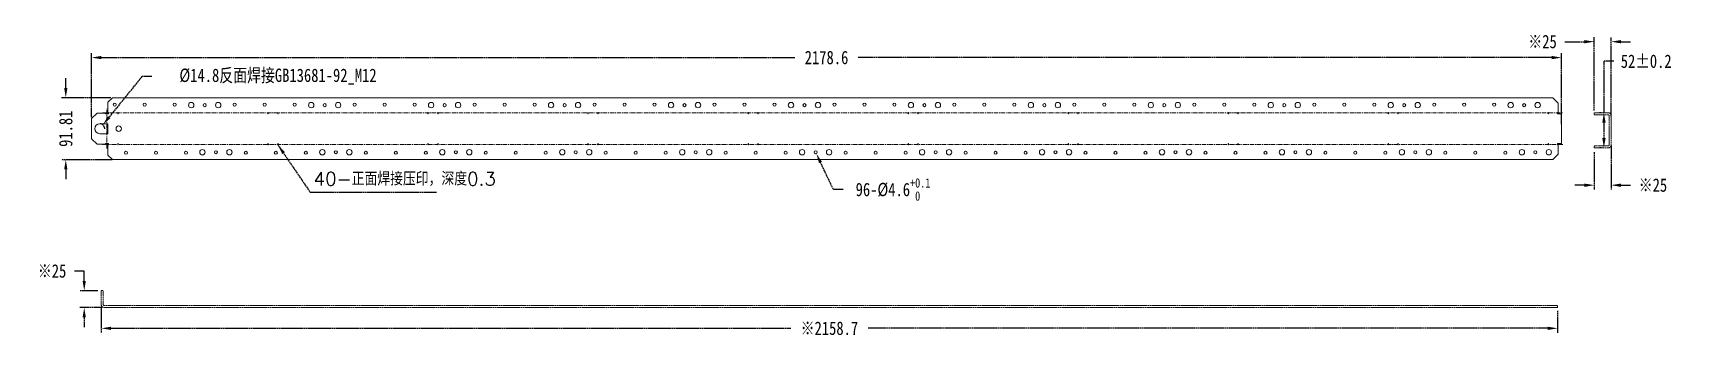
# Model space of a CAD drawing. Header units: millimetres. Extents: x 11374 to 14334, y 4679 to 8294.
# Drawn here: x 11895 to 14334, y 4679 to 5130 of the extents above.
import ezdxf

# ---------------------------------------------------------------- set-up
doc = ezdxf.new("R2010")
doc.units = ezdxf.units.MM
doc.header["$LTSCALE"] = 0.2
doc.header["$PDMODE"] = 3
doc.header["$PDSIZE"] = 0.12
doc.linetypes.add('ACAD_ISO02W100', pattern=[15, 12, -3])
doc.linetypes.add('CENTER', pattern=[50.8, 31.75, -6.35, 6.35, -6.35])
doc.layers.get('Defpoints').update_dxf_attribs({"linetype": 'CONTINUOUS'})
doc.layers.add('BEND', color=3, linetype='ACAD_ISO02W100', lineweight=18)
doc.layers.add('DIM', color=3, linetype='CONTINUOUS', lineweight=18)
doc.styles.add('style1', font='romans.shx', dxfattribs={"bigfont": 'hzdx.shx'})
doc.styles.add('TEXTSTYLE_0', font='txt', dxfattribs={"width": 0.8})
doc.dimstyles.get("Standard").update_dxf_attribs({"dimscale": 6.6, "dimtxt": 3, "dimasz": 2.2, "dimexe": 1, "dimexo": 1, "dimgap": 1.5, "dimtad": 0, "dimtoh": 1, "dimdsep": 46, "dimtxsty": 'style1', "dimcen": 0, "dimadec": 0, "dimazin": 0, "dimtp": 0.01, "dimtm": 0.01, "dimtfac": 1, "dimtofl": 0, "dimtmove": 0, "dimatfit": 3, "dimfxl": 1, "dimtfillclr": 256, "dimtolj": 1, "dimtzin": 0, "dimarcsym": 0})

# ---------------------------------------------------------------- blocks, each defined once
blk = doc.blocks.new('*D14')
at = {"layer": 'BEND', "color": 0, "lineweight": -2, "transparency": 16777216}
for p, q in [((14238.3, 5087.5), (14223.7, 5087.5)), ((14223.7, 5087.5), (14223.7, 5011.2)), ((14219.8, 5011.2), (14217.1, 5011.2)), ((14223.7, 4996.7), (14223.7, 4973.7)), ((14219.8, 4959.2), (14217.1, 4959.2))]:
    blk.add_line(p, q, dxfattribs=at)
at = {"layer": 'BEND', "color": 0, "transparency": 16777216}
for points in [[(14226.2, 4996.7), (14221.3, 4996.7), (14223.7, 5011.2)], [(14221.3, 4973.7), (14226.2, 4973.7), (14223.7, 4959.2)]]:
    blk.add_solid(points, dxfattribs=at)
at = {"layer": 'Defpoints', "color": 0, "transparency": 16777216}
for p in [(14226.4, 5011.2), (14223.7, 4959.2), (14226.4, 4959.2)]:
    blk.add_point(p, dxfattribs=at)
at = {"layer": 'BEND', "color": 0, "transparency": 16777216, "insert": (14286.4, 5087.5), "char_height": 19.8, "attachment_point": 5, "style": 'TEXTSTYLE_0'}
blk.add_mtext('52%%P0.2', dxfattribs=at)
blk = doc.blocks.new('*D15')
at = {"layer": 'BEND', "color": 0, "lineweight": -2, "transparency": 16777216}
for p, q in [((14209.4, 5014.8), (14209.4, 5123.2)), ((14234.4, 5006.2), (14234.4, 5123.2)), ((14165.8, 5116.6), (14180.3, 5116.6)), ((14180.3, 5116.6), (14194.9, 5116.6)), ((14248.9, 5116.6), (14263.4, 5116.6))]:
    blk.add_line(p, q, dxfattribs=at)
at = {"layer": 'BEND', "color": 0, "transparency": 16777216}
for points in [[(14194.9, 5114.2), (14194.9, 5119), (14209.4, 5116.6)], [(14248.9, 5119), (14248.9, 5114.2), (14234.4, 5116.6)]]:
    blk.add_solid(points, dxfattribs=at)
at = {"layer": 'Defpoints', "color": 0, "transparency": 16777216}
for p in [(14234.4, 5116.6), (14209.4, 5008.2), (14234.4, 4999.6)]:
    blk.add_point(p, dxfattribs=at)
at = {"layer": 'BEND', "color": 0, "transparency": 16777216, "insert": (14132.8, 5116.6), "char_height": 19.8, "attachment_point": 5, "style": 'TEXTSTYLE_0'}
blk.add_mtext('\\A1;※25', dxfattribs=at)
blk = doc.blocks.new('*D16')
at = {"layer": 'BEND', "color": 0, "lineweight": -2, "transparency": 16777216}
for p, q in [((14209.4, 4952.6), (14209.4, 4897.3)), ((14234.4, 4962.2), (14234.4, 4897.3)), ((14194.9, 4903.9), (14180.3, 4903.9)), ((14248.9, 4903.9), (14263.4, 4903.9))]:
    blk.add_line(p, q, dxfattribs=at)
at = {"layer": 'BEND', "color": 0, "transparency": 16777216}
for points in [[(14194.9, 4901.4), (14194.9, 4906.3), (14209.4, 4903.9)], [(14248.9, 4906.3), (14248.9, 4901.4), (14234.4, 4903.9)]]:
    blk.add_solid(points, dxfattribs=at)
at = {"layer": 'Defpoints', "color": 0, "transparency": 16777216}
for p in [(14209.4, 4959.2), (14234.4, 4968.8), (14234.4, 4903.9)]:
    blk.add_point(p, dxfattribs=at)
at = {"layer": 'BEND', "color": 0, "transparency": 16777216, "insert": (14296.4, 4903.9), "char_height": 19.8, "attachment_point": 5, "style": 'TEXTSTYLE_0'}
blk.add_mtext('\\A1;※25', dxfattribs=at)
blk = doc.blocks.new('*D17')
at = {"layer": 'BEND', "color": 0, "lineweight": -2, "transparency": 16777216}
for p, q in [((11996.4, 4723.7), (11996.4, 4685.1)), ((14155.1, 4717.4), (14155.1, 4685.1)), ((12010.9, 4691.7), (13018.9, 4691.7)), ((14140.5, 4691.7), (13132.5, 4691.7))]:
    blk.add_line(p, q, dxfattribs=at)
at = {"layer": 'BEND', "color": 0, "transparency": 16777216}
for points in [[(12010.9, 4694.1), (12010.9, 4689.3), (11996.4, 4691.7)], [(14140.5, 4689.3), (14140.5, 4694.1), (14155.1, 4691.7)]]:
    blk.add_solid(points, dxfattribs=at)
at = {"layer": 'Defpoints', "color": 0, "transparency": 16777216}
for p in [(11996.4, 4730.3), (14155.1, 4724), (11996.4, 4691.7)]:
    blk.add_point(p, dxfattribs=at)
at = {"layer": 'BEND', "color": 0, "transparency": 16777216, "insert": (13075.7, 4691.7), "char_height": 19.8, "attachment_point": 5, "style": 'TEXTSTYLE_0'}
blk.add_mtext('\\A1;※2158.7', dxfattribs=at)
blk = doc.blocks.new('*D18')
at = {"layer": 'BEND', "color": 0, "lineweight": -2, "transparency": 16777216}
for p, q in [((11971.1, 4776.6), (11956.6, 4776.6)), ((11971.1, 4762.1), (11971.1, 4776.6)), ((11991.3, 4747.5), (11964.5, 4747.5)), ((11997.1, 4722.5), (11964.5, 4722.5)), ((11971.1, 4708), (11971.1, 4693.5))]:
    blk.add_line(p, q, dxfattribs=at)
at = {"layer": 'BEND', "color": 0, "transparency": 16777216}
for points in [[(11968.7, 4762.1), (11973.5, 4762.1), (11971.1, 4747.5)], [(11973.5, 4708), (11968.7, 4708), (11971.1, 4722.5)]]:
    blk.add_solid(points, dxfattribs=at)
at = {"layer": 'Defpoints', "color": 0, "transparency": 16777216}
for p in [(11971.1, 4747.5), (11997.9, 4747.5), (12003.7, 4722.5)]:
    blk.add_point(p, dxfattribs=at)
at = {"layer": 'BEND', "color": 0, "transparency": 16777216, "insert": (11923.5, 4776.6), "char_height": 19.8, "attachment_point": 5, "style": 'TEXTSTYLE_0'}
blk.add_mtext('\\A1;※25', dxfattribs=at)
blk = doc.blocks.new('*D19')
at = {"layer": 'BEND', "color": 0, "lineweight": -2, "transparency": 16777216}
for p, q in [((11982.1, 5004.8), (11982.1, 5099.6)), ((14160.7, 4994.2), (14160.7, 5099.6)), ((11996.7, 5093), (13024.6, 5093)), ((14146.2, 5093), (13118.3, 5093))]:
    blk.add_line(p, q, dxfattribs=at)
at = {"layer": 'BEND', "color": 0, "transparency": 16777216}
for points in [[(11996.7, 5095.5), (11996.7, 5090.6), (11982.1, 5093)], [(14146.2, 5090.6), (14146.2, 5095.5), (14160.7, 5093)]]:
    blk.add_solid(points, dxfattribs=at)
at = {"layer": 'Defpoints', "color": 0, "transparency": 16777216}
for p in [(14160.7, 5093), (11982.1, 4998.2), (14160.7, 4987.6)]:
    blk.add_point(p, dxfattribs=at)
at = {"layer": 'BEND', "color": 0, "transparency": 16777216, "insert": (13071.4, 5093), "char_height": 19.8, "attachment_point": 5, "style": 'TEXTSTYLE_0'}
blk.add_mtext('\\A1;2178.6', dxfattribs=at)
blk = doc.blocks.new('*D20')
at = {"layer": 'BEND', "color": 0, "lineweight": -2, "transparency": 16777216}
for p, q in [((11943.8, 5048.1), (11943.8, 5062.6)), ((12010.7, 5033.5), (11937.2, 5033.5)), ((12012.6, 4941.7), (11937.2, 4941.7)), ((11943.8, 4927.2), (11943.8, 4912.7))]:
    blk.add_line(p, q, dxfattribs=at)
at = {"layer": 'BEND', "color": 0, "transparency": 16777216}
for points in [[(11941.4, 5048.1), (11946.2, 5048.1), (11943.8, 5033.5)], [(11946.2, 4927.2), (11941.4, 4927.2), (11943.8, 4941.7)]]:
    blk.add_solid(points, dxfattribs=at)
at = {"layer": 'Defpoints', "color": 0, "transparency": 16777216}
for p in [(11943.8, 5033.5), (12017.3, 5033.5), (12019.2, 4941.7)]:
    blk.add_point(p, dxfattribs=at)
at = {"layer": 'BEND', "color": 0, "transparency": 16777216, "insert": (11943.8, 4987.6), "char_height": 19.8, "attachment_point": 5, "rotation": 90, "style": 'TEXTSTYLE_0'}
blk.add_mtext('\\A1;91.81', dxfattribs=at)
blk = doc.blocks.new('*D21')
at = {"layer": 'BEND', "color": 0, "lineweight": -2, "transparency": 16777216}
for p, q in [((12056.7, 5064.9), (12007.9, 5004.7)), ((12071.2, 5064.9), (12056.7, 5064.9))]:
    blk.add_line(p, q, dxfattribs=at)
blk.add_arc((11994.1, 4987.6), 7.4, 358.0555, 90, dxfattribs=at)
at = {"layer": 'BEND', "color": 0, "transparency": 16777216}
blk.add_solid([(12006, 5006.2), (12009.8, 5003.2), (11998.8, 4993.4)], dxfattribs=at)
at = {"layer": 'Defpoints', "color": 0, "transparency": 16777216}
for p in [(11989.5, 4981.9), (11998.8, 4993.4)]:
    blk.add_point(p, dxfattribs=at)
at = {"layer": 'BEND', "color": 0, "transparency": 16777216, "insert": (12258.4, 5064.9), "char_height": 19.8, "attachment_point": 5, "style": 'TEXTSTYLE_0'}
blk.add_mtext('%%c14.8反面焊接GB13681-92_M12', dxfattribs=at)
blk = doc.blocks.new('*D22')
at = {"layer": 'BEND', "color": 0, "lineweight": -2, "transparency": 16777216}
for p, q in [((13081.6, 4897.5), (13062.5, 4937.5)), ((13096.1, 4897.5), (13081.6, 4897.5))]:
    blk.add_line(p, q, dxfattribs=at)
at = {"layer": 'BEND', "color": 0, "transparency": 16777216}
blk.add_solid([(13064.7, 4938.6), (13060.3, 4936.5), (13056.3, 4950.6)], dxfattribs=at)
at = {"layer": 'Defpoints', "color": 0, "transparency": 16777216}
for p in [(13054.3, 4954.8), (13056.3, 4950.6)]:
    blk.add_point(p, dxfattribs=at)
at = {"layer": 'BEND', "color": 0, "transparency": 16777216, "insert": (13170, 4897.5), "char_height": 19.8, "attachment_point": 5, "style": 'TEXTSTYLE_0'}
blk.add_mtext('\\A1;96-%%c4.6{\\H0.7x;\\S+0.1^  0;}', dxfattribs=at)

msp = doc.modelspace()

# ---------------------------------------------------------------- linework, layer by layer
at = {"layer": 'BEND', "color": 2, "linetype": 'Continuous'}
for p, q in [((12006.243, 5026.737), (12013.043, 5033.537)), ((12006.243, 5009.432), (12006.243, 5026.737)), ((12013.043, 5033.537), (14148.043, 5033.537)), ((14148.043, 5033.537), (14156.043, 5025.537)), ((14156.043, 5009.432), (14156.043, 5025.537)), ((11982.138, 5002.632), (11990.138, 5010.632)), ((11982.138, 4972.632), (11982.138, 5002.632)), ((12002.858, 5010.632), (11990.138, 5010.632)), ((12002.858, 5009.432), (12002.858, 5010.632)), ((12006.243, 5009.432), (12002.858, 5009.432)), ((12006.743, 5011.432), (12006.743, 5009.432)), ((12006.743, 5011.432), (12007.243, 5011.432)), ((12006.743, 5009.432), (12007.243, 5009.432)), ((12007.243, 5011.432), (12007.243, 5009.432)), ((12020.743, 5011.432), (12020.743, 5009.432)), ((12020.743, 5011.432), (12021.243, 5011.432)), ((12021.243, 5009.432), (12020.743, 5009.432)), ((12021.243, 5011.432), (12021.243, 5009.432)), ((12243.443, 5011.432), (12243.443, 5009.432)), ((12243.443, 5011.432), (12243.943, 5011.432)), ((12243.943, 5009.432), (12243.443, 5009.432)), ((12243.943, 5011.432), (12243.943, 5009.432)), ((12257.943, 5011.432), (12257.943, 5009.432)), ((12257.943, 5011.432), (12258.443, 5011.432)), ((12258.443, 5009.432), (12257.943, 5009.432)), ((12258.443, 5011.432), (12258.443, 5009.432)), ((12480.643, 5011.432), (12480.643, 5009.432)), ((12480.643, 5011.432), (12481.143, 5011.432)), ((12481.143, 5009.432), (12480.643, 5009.432)), ((12481.143, 5011.432), (12481.143, 5009.432)), ((12495.143, 5011.432), (12495.143, 5009.432)), ((12495.143, 5011.432), (12495.643, 5011.432)), ((12495.643, 5009.432), (12495.143, 5009.432)), ((12495.643, 5011.432), (12495.643, 5009.432)), ((12717.843, 5011.432), (12717.843, 5009.432)), ((12717.843, 5011.432), (12718.343, 5011.432)), ((12718.343, 5009.432), (12717.843, 5009.432)), ((12718.343, 5011.432), (12718.343, 5009.432)), ((12732.343, 5011.432), (12732.343, 5009.432)), ((12732.343, 5011.432), (12732.843, 5011.432)), ((12732.843, 5009.432), (12732.343, 5009.432)), ((12732.843, 5011.432), (12732.843, 5009.432)), ((12955.043, 5011.432), (12955.043, 5009.432)), ((12955.043, 5011.432), (12955.543, 5011.432)), ((12955.543, 5009.432), (12955.043, 5009.432)), ((12955.543, 5011.432), (12955.543, 5009.432)), ((12969.543, 5011.432), (12969.543, 5009.432)), ((12969.543, 5011.432), (12970.043, 5011.432)), ((12970.043, 5009.432), (12969.543, 5009.432)), ((12970.043, 5011.432), (12970.043, 5009.432)), ((13192.243, 5011.432), (13192.743, 5011.432)), ((13192.243, 5011.432), (13192.243, 5009.432)), ((13192.743, 5009.432), (13192.243, 5009.432)), ((13192.743, 5011.432), (13192.743, 5009.432)), ((13206.743, 5011.432), (13207.243, 5011.432)), ((13206.743, 5011.432), (13206.743, 5009.432)), ((13207.243, 5009.432), (13206.743, 5009.432)), ((13207.243, 5011.432), (13207.243, 5009.432)), ((13429.443, 5011.432), (13429.943, 5011.432)), ((13429.443, 5011.432), (13429.443, 5009.432)), ((13429.943, 5009.432), (13429.443, 5009.432)), ((13429.943, 5011.432), (13429.943, 5009.432)), ((13443.943, 5011.432), (13444.443, 5011.432)), ((13443.943, 5011.432), (13443.943, 5009.432)), ((13444.443, 5009.432), (13443.943, 5009.432)), ((13444.443, 5011.432), (13444.443, 5009.432)), ((13666.643, 5011.432), (13667.143, 5011.432)), ((13666.643, 5011.432), (13666.643, 5009.432)), ((13667.143, 5009.432), (13666.643, 5009.432)), ((13667.143, 5011.432), (13667.143, 5009.432)), ((13681.143, 5011.432), (13681.643, 5011.432)), ((13681.143, 5011.432), (13681.143, 5009.432)), ((13681.643, 5009.432), (13681.143, 5009.432)), ((13681.643, 5011.432), (13681.643, 5009.432)), ((13903.843, 5011.432), (13904.343, 5011.432)), ((13903.843, 5011.432), (13903.843, 5009.432)), ((13904.343, 5009.432), (13903.843, 5009.432)), ((13904.343, 5011.432), (13904.343, 5009.432)), ((13918.343, 5011.432), (13918.843, 5011.432)), ((13918.343, 5011.432), (13918.343, 5009.432)), ((13918.843, 5009.432), (13918.343, 5009.432)), ((13918.843, 5011.432), (13918.843, 5009.432)), ((14141.043, 5011.432), (14141.543, 5011.432)), ((14141.043, 5011.432), (14141.043, 5009.432)), ((14141.543, 5009.432), (14141.043, 5009.432)), ((14141.543, 5011.432), (14141.543, 5009.432)), ((14155.043, 5011.432), (14155.543, 5011.432)), ((14155.043, 5011.432), (14155.043, 5009.432)), ((14155.543, 5009.432), (14155.043, 5009.432)), ((14155.543, 5011.432), (14155.543, 5009.432)), ((14156.043, 5009.432), (14160.743, 5009.432)), ((14160.743, 5009.432), (14160.743, 4965.832)), ((11994.138, 4995.032), (12006.243, 4995.032)), ((11994.138, 4980.232), (12006.243, 4980.232)), ((12006.243, 4995.032), (12006.243, 4980.232)), ((11990.138, 4964.632), (11982.138, 4972.632)), ((12002.858, 4964.632), (11990.138, 4964.632)), ((12006.243, 4965.832), (12002.858, 4965.832)), ((12002.858, 4964.632), (12002.858, 4965.832)), ((12006.243, 4965.832), (12006.243, 4948.527)), ((12006.743, 4963.832), (12006.743, 4965.832)), ((12006.743, 4965.832), (12007.243, 4965.832)), ((12006.743, 4963.832), (12007.243, 4963.832)), ((12007.243, 4963.832), (12007.243, 4965.832)), ((12020.743, 4963.832), (12020.743, 4965.832)), ((12020.743, 4965.832), (12021.243, 4965.832)), ((12021.243, 4963.832), (12020.743, 4963.832)), ((12021.243, 4963.832), (12021.243, 4965.832)), ((12243.443, 4963.832), (12243.443, 4965.832)), ((12243.443, 4965.832), (12243.943, 4965.832)), ((12243.943, 4963.832), (12243.443, 4963.832)), ((12243.943, 4963.832), (12243.943, 4965.832)), ((12257.943, 4963.832), (12257.943, 4965.832)), ((12257.943, 4965.832), (12258.443, 4965.832)), ((12258.443, 4963.832), (12257.943, 4963.832)), ((12258.443, 4963.832), (12258.443, 4965.832)), ((12480.643, 4963.832), (12480.643, 4965.832)), ((12480.643, 4965.832), (12481.143, 4965.832)), ((12481.143, 4963.832), (12480.643, 4963.832)), ((12481.143, 4963.832), (12481.143, 4965.832)), ((12495.143, 4963.832), (12495.143, 4965.832)), ((12495.143, 4965.832), (12495.643, 4965.832)), ((12495.643, 4963.832), (12495.143, 4963.832)), ((12495.643, 4963.832), (12495.643, 4965.832)), ((12717.843, 4963.832), (12717.843, 4965.832)), ((12717.843, 4965.832), (12718.343, 4965.832)), ((12718.343, 4963.832), (12717.843, 4963.832)), ((12718.343, 4963.832), (12718.343, 4965.832)), ((12732.343, 4963.832), (12732.343, 4965.832)), ((12732.343, 4965.832), (12732.843, 4965.832)), ((12732.843, 4963.832), (12732.343, 4963.832)), ((12732.843, 4963.832), (12732.843, 4965.832)), ((12955.043, 4963.832), (12955.043, 4965.832)), ((12955.043, 4965.832), (12955.543, 4965.832)), ((12955.543, 4963.832), (12955.043, 4963.832)), ((12955.543, 4963.832), (12955.543, 4965.832)), ((12969.543, 4963.832), (12969.543, 4965.832)), ((12969.543, 4965.832), (12970.043, 4965.832)), ((12970.043, 4963.832), (12969.543, 4963.832)), ((12970.043, 4963.832), (12970.043, 4965.832)), ((13192.243, 4965.832), (13192.743, 4965.832)), ((13192.243, 4963.832), (13192.243, 4965.832)), ((13192.743, 4963.832), (13192.243, 4963.832)), ((13192.743, 4963.832), (13192.743, 4965.832)), ((13206.743, 4965.832), (13207.243, 4965.832)), ((13206.743, 4963.832), (13206.743, 4965.832)), ((13207.243, 4963.832), (13206.743, 4963.832)), ((13207.243, 4963.832), (13207.243, 4965.832)), ((13429.443, 4965.832), (13429.943, 4965.832)), ((13429.443, 4963.832), (13429.443, 4965.832)), ((13429.943, 4963.832), (13429.443, 4963.832)), ((13429.943, 4963.832), (13429.943, 4965.832)), ((13443.943, 4965.832), (13444.443, 4965.832)), ((13443.943, 4963.832), (13443.943, 4965.832)), ((13444.443, 4963.832), (13443.943, 4963.832)), ((13444.443, 4963.832), (13444.443, 4965.832)), ((13666.643, 4965.832), (13667.143, 4965.832)), ((13666.643, 4963.832), (13666.643, 4965.832)), ((13667.143, 4963.832), (13666.643, 4963.832)), ((13667.143, 4963.832), (13667.143, 4965.832)), ((13681.143, 4965.832), (13681.643, 4965.832)), ((13681.143, 4963.832), (13681.143, 4965.832)), ((13681.643, 4963.832), (13681.143, 4963.832)), ((13681.643, 4963.832), (13681.643, 4965.832)), ((13903.843, 4965.832), (13904.343, 4965.832)), ((13903.843, 4963.832), (13903.843, 4965.832)), ((13904.343, 4963.832), (13903.843, 4963.832)), ((13904.343, 4963.832), (13904.343, 4965.832)), ((13918.343, 4965.832), (13918.843, 4965.832)), ((13918.343, 4963.832), (13918.343, 4965.832)), ((13918.843, 4963.832), (13918.343, 4963.832)), ((13918.843, 4963.832), (13918.843, 4965.832)), ((14141.043, 4965.832), (14141.543, 4965.832)), ((14141.043, 4963.832), (14141.043, 4965.832)), ((14141.543, 4963.832), (14141.043, 4963.832)), ((14141.543, 4963.832), (14141.543, 4965.832)), ((14155.043, 4965.832), (14155.543, 4965.832)), ((14155.043, 4963.832), (14155.043, 4965.832)), ((14155.543, 4963.832), (14155.043, 4963.832)), ((14155.543, 4963.832), (14155.543, 4965.832)), ((14160.743, 4965.832), (14156.043, 4965.832)), ((14156.043, 4965.832), (14156.043, 4949.727)), ((12013.043, 4941.727), (12006.243, 4948.527)), ((14148.043, 4941.727), (12013.043, 4941.727)), ((14156.043, 4949.727), (14148.043, 4941.727))]:
    msp.add_line(p, q, dxfattribs=at)
at = {"layer": 'BEND', "color": 2, "linetype": 'CENTER'}
for p, q in [((11998.377, 5011.084), (14162.71, 5011.084)), ((12004.591, 4958.045), (12004.591, 5017.219)), ((14162.71, 4964.18), (11998.377, 4964.18))]:
    msp.add_line(p, q, dxfattribs=at)
at = {"layer": 'BEND', "color": 2}
for p, q in [((14209.377, 5011.211), (14209.377, 5008.211)), ((14230.177, 5011.211), (14209.377, 5011.211)), ((14209.377, 5008.211), (14230.177, 5008.211)), ((14231.377, 5007.011), (14231.377, 4963.411)), ((14234.377, 4963.411), (14234.377, 5007.011)), ((14209.377, 4959.211), (14209.377, 4962.211)), ((14217.377, 4962.211), (14209.377, 4962.211)), ((14209.377, 4959.211), (14230.177, 4959.211)), ((14230.177, 4962.211), (14217.377, 4962.211)), ((11996.355, 4726.736), (11996.355, 4747.536)), ((11996.355, 4747.536), (11999.355, 4747.536)), ((11999.355, 4726.736), (11999.355, 4747.536)), ((14150.355, 4725.536), (12000.555, 4725.536)), ((12000.555, 4722.536), (14155.055, 4722.536)), ((14150.355, 4725.536), (14155.055, 4725.536)), ((14155.055, 4722.536), (14155.055, 4725.536))]:
    msp.add_line(p, q, dxfattribs=at)
at = {"layer": 'BEND', "color": 2, "linetype": 'Continuous'}
for centre, radius in [((12016.393, 5023.337), 2.3), ((12060.843, 5023.337), 2.3), ((12105.293, 5023.337), 2.3), ((12129.743, 5022.537), 4), ((12149.743, 5022.537), 2.3), ((12169.743, 5022.537), 4), ((12194.193, 5023.337), 2.3), ((12238.643, 5023.337), 2.3), ((12283.093, 5023.337), 2.3), ((12307.543, 5022.537), 4), ((12327.543, 5022.537), 2.3), ((12347.543, 5022.537), 4), ((12371.993, 5023.337), 2.3), ((12416.443, 5023.337), 2.3), ((12460.893, 5023.337), 2.3), ((12485.343, 5022.537), 4), ((12505.343, 5022.537), 2.3), ((12525.343, 5022.537), 4), ((12549.793, 5023.337), 2.3), ((12594.243, 5023.337), 2.3), ((12638.693, 5023.337), 2.3), ((12663.143, 5022.537), 4), ((12683.143, 5022.537), 2.3), ((12703.143, 5022.537), 4), ((12727.593, 5023.337), 2.3), ((12772.043, 5023.337), 2.3), ((12816.493, 5023.337), 2.3), ((12840.943, 5022.537), 4), ((12860.943, 5022.537), 2.3), ((12880.943, 5022.537), 4), ((12905.393, 5023.337), 2.3), ((12949.843, 5023.337), 2.3), ((12994.293, 5023.337), 2.3), ((13018.743, 5022.537), 4), ((13038.743, 5022.537), 2.3), ((13058.743, 5022.537), 4), ((13083.193, 5023.337), 2.3), ((13127.643, 5023.337), 2.3), ((13172.093, 5023.337), 2.3), ((13196.543, 5022.537), 4), ((13216.543, 5022.537), 2.3), ((13236.543, 5022.537), 4), ((13260.993, 5023.337), 2.3), ((13305.443, 5023.337), 2.3), ((13349.893, 5023.337), 2.3), ((13374.343, 5022.537), 4), ((13394.343, 5022.537), 2.3), ((13414.343, 5022.537), 4), ((13438.793, 5023.337), 2.3), ((13483.243, 5023.337), 2.3), ((13527.693, 5023.337), 2.3), ((13552.143, 5022.537), 4), ((13572.143, 5022.537), 2.3), ((13592.143, 5022.537), 4), ((13616.593, 5023.337), 2.3), ((13661.043, 5023.337), 2.3), ((13705.493, 5023.337), 2.3), ((13729.943, 5022.537), 4), ((13749.943, 5022.537), 2.3), ((13769.943, 5022.537), 4), ((13794.393, 5023.337), 2.3), ((13838.843, 5023.337), 2.3), ((13883.293, 5023.337), 2.3), ((13907.743, 5022.537), 4), ((13927.743, 5022.537), 2.3), ((13947.743, 5022.537), 4), ((13972.193, 5023.337), 2.3), ((14016.643, 5023.337), 2.3), ((14061.093, 5023.337), 2.3), ((14085.543, 5022.537), 4), ((14105.543, 5022.537), 2.3), ((14125.543, 5022.537), 4), ((12022.243, 4987.632), 4), ((12032.936, 4951.927), 2.3), ((12077.386, 4951.927), 2.3), ((12121.836, 4951.927), 2.3), ((12146.286, 4952.727), 4), ((12166.286, 4952.727), 2.3), ((12186.286, 4952.727), 4), ((12210.736, 4951.927), 2.3), ((12255.186, 4951.927), 2.3), ((12299.636, 4951.927), 2.3), ((12324.086, 4952.727), 4), ((12344.086, 4952.727), 2.3), ((12364.086, 4952.727), 4), ((12388.536, 4951.927), 2.3), ((12432.986, 4951.927), 2.3), ((12477.436, 4951.927), 2.3), ((12501.886, 4952.727), 4), ((12521.886, 4952.727), 2.3), ((12541.886, 4952.727), 4), ((12566.336, 4951.927), 2.3), ((12610.786, 4951.927), 2.3), ((12655.236, 4951.927), 2.3), ((12679.686, 4952.727), 4), ((12699.686, 4952.727), 2.3), ((12719.686, 4952.727), 4), ((12744.136, 4951.927), 2.3), ((12788.586, 4951.927), 2.3), ((12833.036, 4951.927), 2.3), ((12857.486, 4952.727), 4), ((12877.486, 4952.727), 2.3), ((12897.486, 4952.727), 4), ((12921.936, 4951.927), 2.3), ((12966.386, 4951.927), 2.3), ((13010.836, 4951.927), 2.3), ((13035.286, 4952.727), 4), ((13055.286, 4952.727), 2.3), ((13075.286, 4952.727), 4), ((13099.736, 4951.927), 2.3), ((13144.186, 4951.927), 2.3), ((13188.636, 4951.927), 2.3), ((13213.086, 4952.727), 4), ((13233.086, 4952.727), 2.3), ((13253.086, 4952.727), 4), ((13277.536, 4951.927), 2.3), ((13321.986, 4951.927), 2.3), ((13366.436, 4951.927), 2.3), ((13390.886, 4952.727), 4), ((13410.886, 4952.727), 2.3), ((13430.886, 4952.727), 4), ((13455.336, 4951.927), 2.3), ((13499.786, 4951.927), 2.3), ((13544.236, 4951.927), 2.3), ((13568.686, 4952.727), 4), ((13588.686, 4952.727), 2.3), ((13608.686, 4952.727), 4), ((13633.136, 4951.927), 2.3), ((13677.586, 4951.927), 2.3), ((13722.036, 4951.927), 2.3), ((13746.486, 4952.727), 4), ((13766.486, 4952.727), 2.3), ((13786.486, 4952.727), 4), ((13810.936, 4951.927), 2.3), ((13855.386, 4951.927), 2.3), ((13899.836, 4951.927), 2.3), ((13924.286, 4952.727), 4), ((13944.286, 4952.727), 2.3), ((13964.286, 4952.727), 4), ((13988.736, 4951.927), 2.3), ((14033.186, 4951.927), 2.3), ((14077.636, 4951.927), 2.3), ((14102.086, 4952.727), 4), ((14122.086, 4952.727), 2.3), ((14142.086, 4952.727), 4)]:
    msp.add_circle(centre, radius, dxfattribs=at)
at = {"layer": 'BEND', "color": 2}
for centre, radius, start, end in [((14230.177, 5007.011), 4.2, 0, 90), ((14230.177, 5007.011), 1.2, 0, 90), ((14230.177, 4963.411), 4.2, 270, 0), ((14230.177, 4963.411), 1.2, 270, 0), ((12000.555, 4726.736), 4.2, 180, 270), ((12000.555, 4726.736), 1.2, 180, 270)]:
    msp.add_arc(centre, radius, start, end, dxfattribs=at)
at = {"layer": 'BEND', "color": 2, "linetype": 'Continuous'}
msp.add_arc((11994.138, 4987.632), 7.4, 90, 270, dxfattribs=at)

# ---------------------------------------------------------------- texts
at = {"layer": 'DIM', "insert": (12310.998, 4923.345), "char_height": 20, "width": 412.58218, "attachment_point": 1, "style": 'style1'}
msp.add_mtext('40-正面焊接压印，深度0.3', dxfattribs=at)

# ---------------------------------------------------------------- dimensions: what is measured, and where the dimension line sits
at = {"layer": 'BEND', "color": 2}
dim = msp.add_linear_dim(base=(14234.377, 5116.608), p1=(14209.377, 5008.211), p2=(14234.377, 4999.561), text='※25', dimstyle='Standard', override={"dimtxsty": 'TEXTSTYLE_0'}, dxfattribs=at)
dim.commit()
dim.dimension.update_dxf_attribs({"geometry": '*D15', "text_midpoint": (14132.806, 5116.608), "dimtype": 160})
dim = msp.add_linear_dim(base=(14160.74338, 5093.04525), p1=(11982.13842, 4998.16379), p2=(14160.74338, 4987.63198), dimstyle='Standard', override={"dimtxsty": 'TEXTSTYLE_0'}, dxfattribs=at)
dim.commit()
dim.dimension.update_dxf_attribs({"geometry": '*D19', "text_midpoint": (13071.4409, 5093.04525)})
dim = msp.add_linear_dim(base=(14223.739, 4959.211), p1=(14226.37, 5011.211), p2=(14226.37, 4959.211), angle=90, text='<>%%P0.2', dimstyle='Standard', override={"dimtxsty": 'TEXTSTYLE_0'}, dxfattribs=at)
dim.commit()
dim.dimension.update_dxf_attribs({"geometry": '*D14', "text_midpoint": (14286.439, 5087.488), "dimtype": 160})
for p1, p2, text, picture, middle in [((11989.484, 4981.879), (11998.793, 4993.385), '<>反面焊接GB13681-92_M12', '*D21', (12056.679, 5064.928)), ((13054.298, 4954.804), (13056.274, 4950.65), '\\A1;96-<>{\\H0.7x;\\S+0.1^  0;}', '*D22', (13081.57, 4897.45))]:
    dim = msp.add_diameter_dim_2p(p1=p1, p2=p2, text=text, dimstyle='Standard', override={"dimtxsty": 'TEXTSTYLE_0'}, dxfattribs=at)
    dim.commit()
    dim.dimension.update_dxf_attribs({"geometry": picture, "text_midpoint": middle, "dimtype": 163})
dim = msp.add_linear_dim(base=(11943.783, 5033.537), p1=(12019.181, 4941.727), p2=(12017.317, 5033.537), angle=90, dimstyle='Standard', override={"dimtxsty": 'TEXTSTYLE_0'}, dxfattribs=at)
dim.commit()
dim.dimension.update_dxf_attribs({"geometry": '*D20', "text_midpoint": (11943.783, 4987.632)})
for base, p1, p2, text, picture, middle in [((14234.377, 4903.86), (14209.377, 4959.211), (14234.377, 4968.821), '※25', '*D16', (14296.428, 4903.86)), ((11996.355, 4691.705), (14155.055, 4724.036), (11996.355, 4730.289), '※2158.7', '*D17', (13075.705, 4691.705))]:
    dim = msp.add_linear_dim(base=base, p1=p1, p2=p2, text=text, dimstyle='Standard', override={"dimtxsty": 'TEXTSTYLE_0'}, dxfattribs=at)
    dim.commit()
    dim.dimension.update_dxf_attribs({"geometry": picture, "text_midpoint": middle})
dim = msp.add_linear_dim(base=(11971.076, 4747.536), p1=(12003.733, 4722.536), p2=(11997.855, 4747.536), angle=90, text='※25', dimstyle='Standard', override={"dimtxsty": 'TEXTSTYLE_0'}, dxfattribs=at)
dim.commit()
dim.dimension.update_dxf_attribs({"geometry": '*D18', "text_midpoint": (11923.545, 4776.576)})

# ---------------------------------------------------------------- leaders
msp.add_leader([(12258.443, 4963.388), (12305.862, 4893.447), (12493.522, 4893.447)], dimstyle='Standard', override={"dimtxsty": 'TEXTSTYLE_0'}, dxfattribs=at)

doc.saveas('drawing.dxf')
